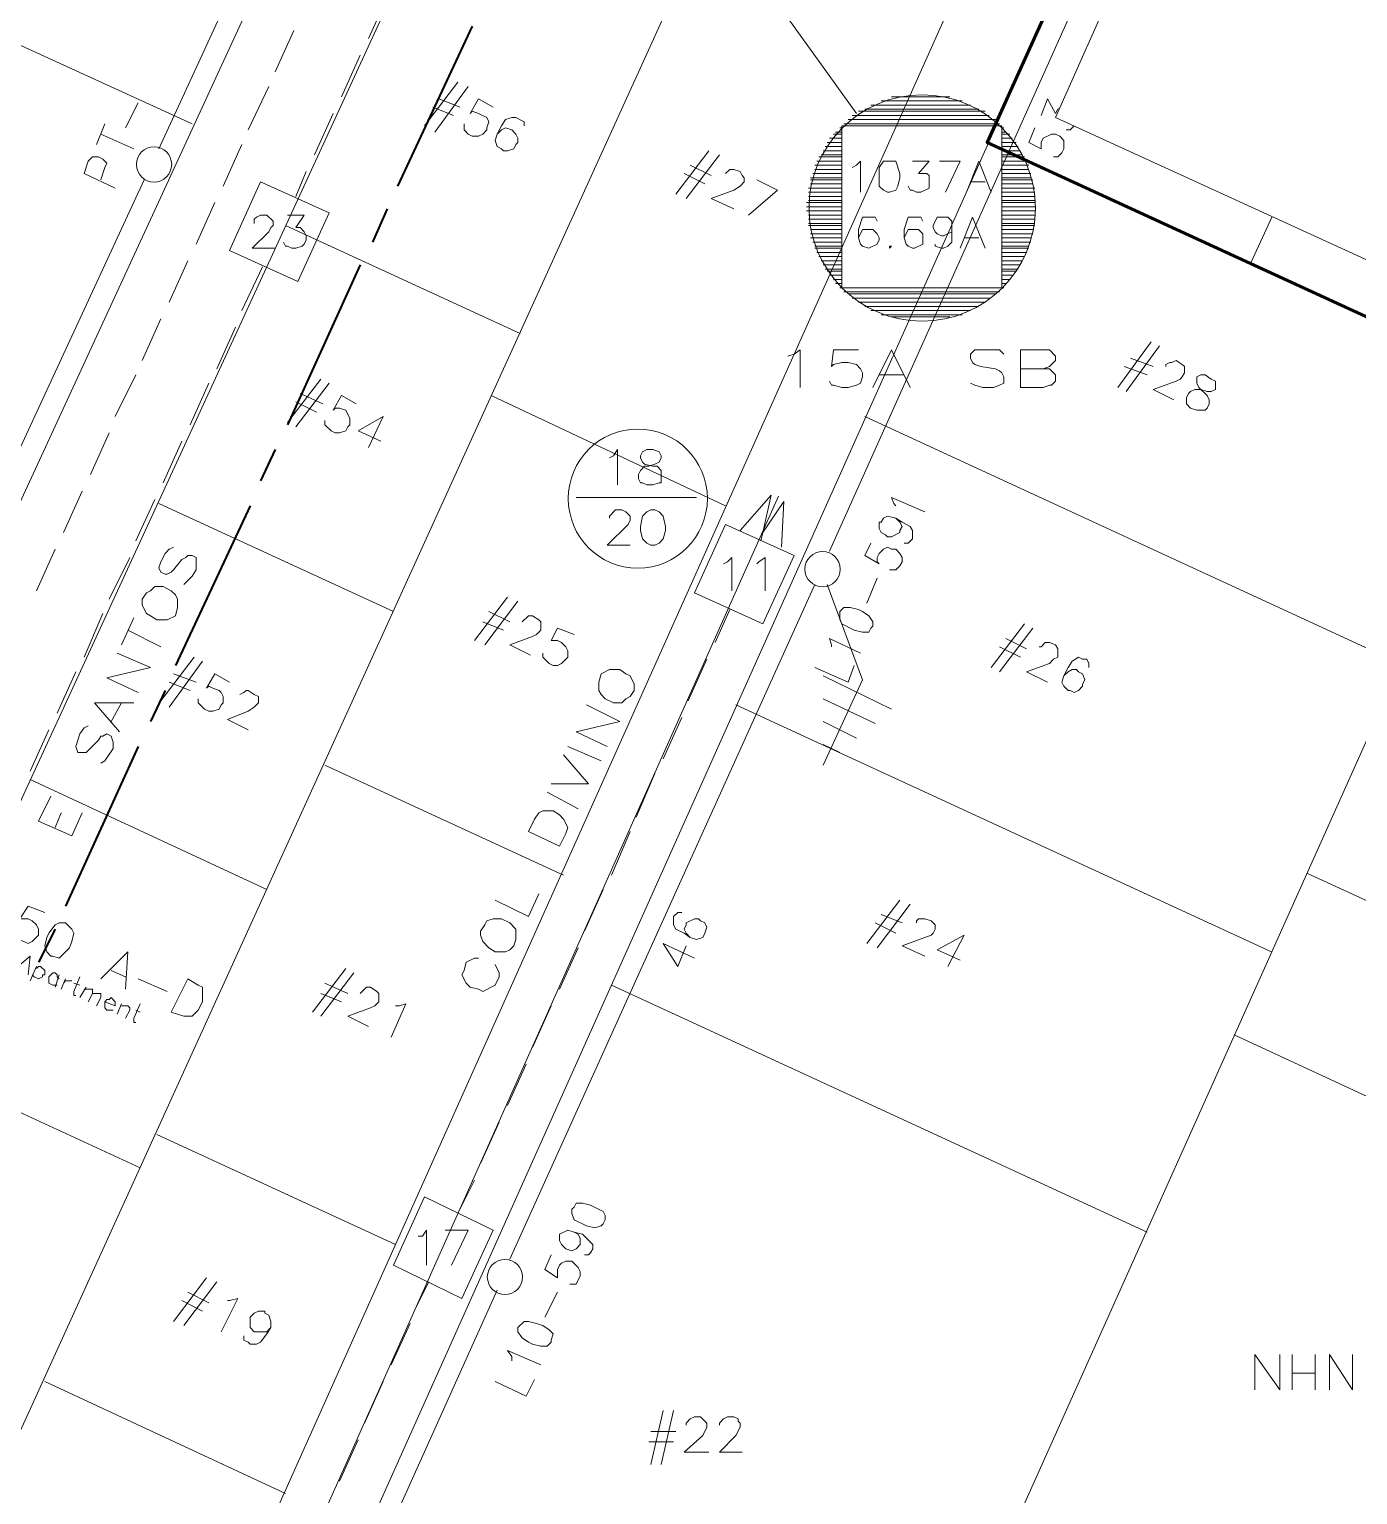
# Model space of a CAD drawing. Header units: millimetres. Extents: x 3.6 to 37.8, y 0.6 to 28.7.
# Drawn here: x 22.539 to 25.207, y 15.45 to 18.394 of the extents above; entities that cross this region are included whole.
import ezdxf

# ---------------------------------------------------------------- set-up
doc = ezdxf.new("R2010")
doc.units = ezdxf.units.MM
for name, color, linetype in [('PDF_0', 7, 'Continuous'), ('PDF_S45$Actives-PowerSupply', 1, 'Continuous'), ('PDF_S45$BOUNDARY-NODE', 3, 'Continuous'), ('PDF_S45$NAME-ROAD', 7, 'Continuous'), ('PDF_S45$Passives-TapOffs', 7, 'Continuous'), ('PDF_S45$pole', 7, 'Continuous'), ('PDF_S45$strand', 7, 'Continuous'), ('PDF_S45$Symbols-EndOfLine', 7, 'Continuous'), ('PDF_S45$Symbols-Terminator', 7, 'Continuous')]:
    doc.layers.add(name, color=color, linetype=linetype)
for name, color, linetype, true_color in [('PDF_S45$Cable-565', 23, 'Continuous', 0xdd8a6e), ('PDF_S45$Cable-840', 151, 'Continuous', 0x7fbfff), ('PDF_S45$LOTS', 254, 'Continuous', 0xdcdcdc), ('PDF_S45$Reverse$not$active', 61, 'Continuous', 0xdfff7f), ('PDF_S45$ROAD', 8, 'Continuous', 0x808080), ('PDF_S45$SDU', 157, 'Continuous', 0x396472), ('PDF_S45$Symbols-Ground', 12, 'Continuous', 0xb80000)]:
    doc.layers.add(name, color=color, linetype=linetype, true_color=true_color)

msp = doc.modelspace()

# ---------------------------------------------------------------- linework, layer by layer
at = {"layer": 'PDF_0', "lineweight": 9}
msp.add_lwpolyline([(24.8509, 18.7793), (24.6007, 18.2164), (26.623, 17.2907), (26.8649, 17.3866), (27.5946, 17.0613), (27.3194, 16.4359), (29.8755, 15.2558), (28.6788, 12.4495), (28.8622, 12.3619), (26.7064, 7.6042), (26.9024, 7.5124), (26.4646, 6.5575), (26.0059, 6.7702), (23.7125, 1.8123), (22.6951, 2.2751), (22.5241, 2.3377), (17.0491, 4.8479), (16.728, 4.7562), (15.4145, 5.3691)], dxfattribs=at)
at = {"layer": 'PDF_S45$Actives-PowerSupply', "lineweight": 9}
for points in [[(24.2004, 18.2247), (23.6791, 18.9503)], [(24.192, 18.1163), (24.2004, 18.1205), (24.2087, 18.1288), (24.2087, 18.0663)], [(24.313, 18.1288), (24.3463, 18.1288), (24.3255, 18.1038), (24.3422, 18.1038), (24.3463, 18.0996), (24.3463, 18.0746), (24.3296, 18.0663), (24.3213, 18.0663), (24.313, 18.0704), (24.3088, 18.0704), (24.3046, 18.0788)], [(24.3672, 18.1288), (24.4089, 18.1288), (24.3797, 18.0663)], [(24.4214, 18.0663), (24.4464, 18.1288), (24.4714, 18.0663)], [(24.4589, 18.0871), (24.4297, 18.0871)], [(24.2045, 17.9745), (24.2129, 17.9912), (24.2337, 17.9912), (24.2421, 17.9829), (24.2462, 17.9745), (24.2462, 17.9704), (24.2421, 17.962), (24.2254, 17.9537), (24.2129, 17.9578), (24.2087, 17.962), (24.2045, 17.9745), (24.2045, 17.9912), (24.2129, 18.0162), (24.2379, 18.0162), (24.2421, 18.0079)], [(24.2963, 17.9745), (24.3046, 17.9912), (24.3255, 17.9912), (24.3338, 17.9829), (24.3338, 17.962), (24.3171, 17.9537), (24.313, 17.9537), (24.3046, 17.9578), (24.3005, 17.962), (24.2963, 17.9745), (24.2963, 17.9912), (24.3046, 18.0162), (24.3296, 18.0162), (24.3338, 18.0079)], [(24.3922, 17.987), (24.3922, 18.0079), (24.3838, 18.0162), (24.363, 18.0162), (24.3547, 17.9995), (24.3547, 17.9954), (24.3588, 17.987), (24.363, 17.9829), (24.3713, 17.9787), (24.3755, 17.9787), (24.3922, 17.987), (24.3922, 17.9662), (24.3838, 17.9578), (24.3755, 17.9537), (24.3713, 17.9537), (24.3588, 17.9578), (24.3588, 17.962)], [(24.4089, 17.9537), (24.4339, 18.0162), (24.4589, 17.9537)], [(24.4464, 17.9745), (24.4172, 17.9745)], [(24.0628, 17.7368), (24.0753, 17.741), (24.0878, 17.7494), (24.0878, 17.6743)], [(24.1462, 17.6868), (24.1503, 17.6785), (24.1545, 17.6785), (24.1712, 17.6743), (24.1837, 17.6743), (24.2004, 17.6785), (24.2087, 17.6826), (24.2129, 17.6951), (24.2129, 17.7035), (24.2087, 17.7118), (24.2004, 17.7202), (24.1837, 17.7243), (24.1712, 17.7243), (24.1545, 17.7202), (24.1503, 17.716), (24.1545, 17.7494), (24.2045, 17.7494)], [(24.2337, 17.6743), (24.2713, 17.7494), (24.3088, 17.6743)], [(24.4297, 17.6826), (24.4381, 17.6785), (24.4547, 17.6743), (24.4756, 17.6743), (24.4881, 17.6785), (24.4964, 17.6826), (24.4964, 17.6951), (24.4923, 17.7035), (24.4881, 17.7077), (24.4798, 17.7118), (24.4506, 17.716), (24.4381, 17.7202), (24.4339, 17.7243), (24.4297, 17.7327), (24.4297, 17.741), (24.4381, 17.7494), (24.4881, 17.7494), (24.4964, 17.741)], [(24.5757, 17.7118), (24.5882, 17.7118), (24.6007, 17.6993), (24.6007, 17.6868), (24.5923, 17.6785), (24.5882, 17.6785), (24.5757, 17.6743), (24.5298, 17.6743), (24.5298, 17.7118), (24.5757, 17.7118), (24.5882, 17.716), (24.6007, 17.7285), (24.6007, 17.7368), (24.5882, 17.7494), (24.5298, 17.7494), (24.5298, 17.7118)], [(24.2963, 17.6993), (24.2462, 17.6993)]]:
    msp.add_lwpolyline(points, dxfattribs=at)
for points in [[(24.2713, 18.2581), (24.388, 18.2581)], [(24.4589, 18.2289), (24.2045, 18.2289)], [(24.4464, 18.2331), (24.2171, 18.2331)], [(24.4297, 18.2414), (24.2296, 18.2414)], [(24.2504, 18.2497), (24.413, 18.2497)], [(24.167, 18.1955), (24.1712, 18.1955)], [(24.4923, 17.8745), (24.4923, 18.1997), (24.1712, 18.1997), (24.1712, 17.8745), (24.1712, 18.1997), (24.4923, 18.1997)], [(24.4881, 18.2039), (24.1754, 18.2039)], [(24.4798, 18.2122), (24.1837, 18.2122)], [(24.4672, 18.2205), (24.192, 18.2205)], [(24.4964, 18.1955), (24.4923, 18.1955)], [(24.142, 18.1663), (24.1712, 18.1663)], [(24.1462, 18.1747), (24.1712, 18.1747)], [(24.1545, 18.183), (24.1712, 18.183)], [(24.1587, 18.1872), (24.1712, 18.1872)], [(24.5006, 18.1872), (24.4923, 18.1872)], [(24.4923, 18.183), (24.5089, 18.183)], [(24.4923, 18.1747), (24.5131, 18.1747)], [(24.4923, 18.1663), (24.5215, 18.1663)], [(24.1712, 18.1371), (24.1253, 18.1371)], [(24.1295, 18.1413), (24.1712, 18.1413)], [(24.1337, 18.1497), (24.1712, 18.1497)], [(24.1378, 18.158), (24.1712, 18.158)], [(24.4923, 18.158), (24.5256, 18.158)], [(24.4923, 18.1497), (24.5298, 18.1497)], [(24.4923, 18.1413), (24.534, 18.1413)], [(24.5381, 18.1371), (24.4923, 18.1371)], [(24.1712, 18.1205), (24.117, 18.1205)], [(24.117, 18.1121), (24.1712, 18.1121)], [(24.1211, 18.1288), (24.1712, 18.1288)], [(24.2546, 18.1288), (24.2796, 18.1288), (24.2879, 18.1038), (24.2879, 18.0955), (24.2838, 18.0788), (24.2796, 18.0704), (24.2671, 18.0663), (24.2629, 18.0663), (24.2546, 18.0704), (24.2462, 18.0788), (24.2462, 18.1163)], [(24.4923, 18.1288), (24.5423, 18.1288)], [(24.4923, 18.1205), (24.5465, 18.1205)], [(24.4923, 18.1121), (24.5465, 18.1121)], [(24.1712, 18.0955), (24.1086, 18.0955)], [(24.1712, 18.0913), (24.1086, 18.0913)], [(24.1086, 18.0829), (24.1712, 18.0829)], [(24.1712, 18.1038), (24.1128, 18.1038)], [(24.5506, 18.1038), (24.4923, 18.1038)], [(24.5506, 18.0955), (24.4923, 18.0955)], [(24.4923, 18.0913), (24.5548, 18.0913)], [(24.5548, 18.0829), (24.4923, 18.0829)], [(24.1712, 18.0746), (24.1045, 18.0746)], [(24.1712, 18.0663), (24.1045, 18.0663)], [(24.1045, 18.0579), (24.1712, 18.0579)], [(24.1045, 18.0496), (24.1712, 18.0496)], [(24.4923, 18.0746), (24.559, 18.0746)], [(24.559, 18.0663), (24.4923, 18.0663)], [(24.4923, 18.0579), (24.559, 18.0579)], [(24.4923, 18.0496), (24.559, 18.0496)], [(24.1003, 18.0454), (24.1712, 18.0454)], [(24.1712, 18.0371), (24.1003, 18.0371)], [(24.1712, 18.0287), (24.1003, 18.0287)], [(24.1045, 18.0204), (24.1712, 18.0204)], [(24.4923, 18.0454), (24.559, 18.0454)], [(24.559, 18.0371), (24.4923, 18.0371)], [(24.559, 18.0287), (24.4923, 18.0287)], [(24.4923, 18.0204), (24.559, 18.0204)], [(24.1045, 18.0121), (24.1712, 18.0121)], [(24.1045, 18.0037), (24.1712, 18.0037)], [(24.1712, 17.9995), (24.1045, 17.9995)], [(24.1086, 17.9912), (24.1712, 17.9912)], [(24.4923, 18.0121), (24.559, 18.0121)], [(24.4923, 18.0037), (24.559, 18.0037)], [(24.559, 17.9995), (24.4923, 17.9995)], [(24.4923, 17.9912), (24.5548, 17.9912)], [(24.1712, 17.9829), (24.1086, 17.9829)], [(24.1086, 17.9745), (24.1712, 17.9745)], [(24.1128, 17.9662), (24.1712, 17.9662)], [(24.117, 17.9578), (24.1712, 17.9578)], [(24.2671, 17.9578), (24.2713, 17.9578), (24.2671, 17.9537)], [(24.4923, 17.9829), (24.5548, 17.9829)], [(24.4923, 17.9745), (24.5506, 17.9745)], [(24.4923, 17.9662), (24.5506, 17.9662)], [(24.4923, 17.9578), (24.5465, 17.9578)], [(24.1712, 17.9537), (24.117, 17.9537)], [(24.1211, 17.9453), (24.1712, 17.9453)], [(24.1712, 17.937), (24.1253, 17.937)], [(24.1295, 17.9287), (24.1712, 17.9287)], [(24.4923, 17.9537), (24.5465, 17.9537)], [(24.4923, 17.9453), (24.5423, 17.9453)], [(24.5381, 17.937), (24.4923, 17.937)], [(24.4923, 17.9287), (24.534, 17.9287)], [(24.1337, 17.9203), (24.1712, 17.9203)], [(24.1378, 17.912), (24.1712, 17.912)], [(24.142, 17.9078), (24.1712, 17.9078)], [(24.1462, 17.8995), (24.1712, 17.8995)], [(24.4923, 17.9203), (24.5298, 17.9203)], [(24.4923, 17.912), (24.5256, 17.912)], [(24.4923, 17.9078), (24.5215, 17.9078)], [(24.4923, 17.8995), (24.5131, 17.8995)], [(24.1545, 17.8911), (24.1712, 17.8911)], [(24.1587, 17.8828), (24.1712, 17.8828)], [(24.167, 17.8745), (24.1712, 17.8745)], [(24.4923, 17.8745), (24.1712, 17.8745)], [(24.4923, 17.8911), (24.5089, 17.8911)], [(24.5006, 17.8828), (24.4923, 17.8828)], [(24.4964, 17.8745), (24.4923, 17.8745)], [(24.4881, 17.8661), (24.1754, 17.8661)], [(24.4798, 17.8619), (24.1837, 17.8619)], [(24.192, 17.8536), (24.4672, 17.8536)], [(24.2045, 17.8453), (24.4589, 17.8453)], [(24.4464, 17.8369), (24.2171, 17.8369)], [(24.4297, 17.8286), (24.2296, 17.8286)], [(24.413, 17.8202), (24.2504, 17.8202)], [(24.388, 17.8161), (24.2713, 17.8161)]]:
    msp.add_lwpolyline(points, close=True, dxfattribs=at)
msp.add_circle((24.3326, 18.0346), 0.2273, dxfattribs=at)
msp.add_circle((24.3326, 18.0346), 0.2273, dxfattribs=at)
at = {"layer": 'PDF_S45$BOUNDARY-NODE', "lineweight": 60}
msp.add_lwpolyline([(25.3971, 17.7368), (24.4631, 18.1663), (24.7174, 18.7293), (24.3964, 18.8752), (24.4172, 18.9127), (24.7341, 19.6216), (24.4255, 19.7634), (23.9585, 19.9802), (23.8751, 20.4097), (22.6826, 20.956), (23.0537, 21.7649)], dxfattribs=at)
at = {"layer": 'PDF_S45$Cable-565', "lineweight": 13}
for points in [[(23.2205, 18.3748), (23.258, 18.4582)], [(23.0328, 18.3081), (23.0704, 18.3915)], [(23.1663, 18.2581), (23.2038, 18.3415)], [(22.9786, 18.1914), (23.0203, 18.2789)], [(23.1121, 18.1413), (23.1496, 18.2247)], [(22.9286, 18.0788), (22.9661, 18.1622)], [(23.0745, 18.0579), (23.0954, 18.108)], [(22.8744, 17.962), (22.9119, 18.0454)], [(22.8202, 17.8453), (22.8577, 17.9287)], [(22.9661, 17.8286), (23.0078, 17.9161)], [(22.766, 17.7285), (22.8035, 17.8119)], [(22.9161, 17.7118), (22.9536, 17.7952)], [(22.7117, 17.6159), (22.7534, 17.6993)], [(22.8619, 17.5992), (22.8994, 17.6826)], [(22.6617, 17.4992), (22.6992, 17.5826)], [(22.8077, 17.4825), (22.8452, 17.5659)], [(22.6075, 17.3824), (22.645, 17.4658)], [(22.7534, 17.3657), (22.791, 17.4491)], [(22.5533, 17.2657), (22.5908, 17.3491)], [(22.6992, 17.249), (22.7409, 17.3324)], [(23.9168, 17.1614), (23.946, 17.2281)], [(22.6492, 17.1322), (22.6867, 17.2198)], [(23.8626, 17.0447), (23.9001, 17.1281)], [(22.595, 17.0196), (22.6325, 17.103)], [(23.8126, 16.9279), (23.8501, 17.0113)], [(22.5408, 16.9029), (22.5783, 16.9863)], [(23.7584, 16.8111), (23.7959, 16.8987)], [(23.7083, 16.6944), (23.7459, 16.782)], [(23.6541, 16.5818), (23.6917, 16.6652)], [(23.6041, 16.465), (23.6416, 16.5484)], [(23.5499, 16.3483), (23.5874, 16.4317)], [(23.4998, 16.2315), (23.5374, 16.3149)], [(23.4456, 16.1148), (23.4832, 16.1982)], [(23.3998, 16.0147), (23.4331, 16.0814)], [(23.3164, 15.8271), (23.3414, 15.8771)], [(23.2663, 15.7103), (23.3039, 15.7937)], [(23.2121, 15.5936), (23.2497, 15.677)], [(23.1621, 15.4768), (23.1996, 15.5602)]]:
    msp.add_lwpolyline(points, dxfattribs=at)
at = {"layer": 'PDF_S45$Cable-840', "lineweight": 40}
for points in [[(23.429, 18.3998), (23.2788, 18.0788)], [(23.258, 18.0329), (23.2288, 17.9662)], [(23.2038, 17.9203), (23.0578, 17.5992)], [(23.0328, 17.5492), (23.0036, 17.4867)], [(22.9828, 17.4366), (22.8327, 17.1155)], [(22.8118, 17.0655), (22.7826, 17.003)], [(22.7576, 16.9529), (22.6117, 16.6318)], [(22.5908, 16.586), (22.5575, 16.5193)]]:
    msp.add_lwpolyline(points, dxfattribs=at)
at = {"layer": 'PDF_S45$LOTS', "lineweight": 0}
for points in [[(22.866, 18.2039), (20.4767, 19.2964)], [(20.2098, 10.4813), (22.5074, 15.5477), (24.1045, 19.0587)], [(26.623, 17.1781), (24.4631, 18.1663)], [(25.0353, 18.0175), (24.9926, 17.9245)], [(23.5249, 17.7827), (23.0537, 17.9995)], [(25.5431, 17.6743), (24.1378, 14.5386)], [(23.9377, 17.4366), (23.4665, 17.6576)], [(25.2929, 17.1197), (24.2171, 17.6159)], [(23.2705, 17.224), (22.7993, 17.4408)], [(25.0343, 16.5401), (23.9585, 17.0363)], [(23.6124, 16.6944), (23.1329, 16.9154)], [(23.0161, 16.6652), (22.5408, 16.8862)], [(26.1852, 16.2023), (25.1052, 16.6986)], [(24.7842, 15.9772), (23.7083, 16.4734)], [(26.0393, 15.8729), (24.9593, 16.3733)], [(22.7618, 16.1064), (22.2823, 16.3274)], [(23.2747, 15.9522), (22.7951, 16.1732)], [(23.0537, 15.4518), (22.57, 15.677)]]:
    msp.add_lwpolyline(points, dxfattribs=at)
at = {"layer": 'PDF_S45$NAME-ROAD', "lineweight": 9}
for points in [[(22.8494, 17.2782), (22.866, 17.2948), (22.8744, 17.3074), (22.8744, 17.3324), (22.866, 17.3365), (22.8577, 17.3365), (22.8535, 17.3324), (22.8452, 17.3282), (22.8285, 17.3074), (22.8243, 17.3032), (22.816, 17.299), (22.8118, 17.299), (22.8035, 17.3032), (22.7993, 17.3115), (22.8035, 17.324), (22.8118, 17.3407), (22.8202, 17.3491), (22.8285, 17.3532)], [(22.7493, 17.2114), (22.7243, 17.1572)], [(22.8035, 17.1531), (22.7368, 17.1864)], [(22.7576, 17.0613), (22.6951, 17.0905), (22.7826, 17.1114), (22.7159, 17.1406)], [(22.7201, 16.9821), (22.67, 17.0405), (22.7493, 17.0405)], [(22.7243, 17.0405), (22.7034, 17.003)], [(23.7, 16.9529), (23.6374, 16.9821), (23.725, 17.003), (23.6583, 17.0363)], [(22.6826, 16.9196), (22.6909, 16.9237), (22.7076, 16.9487), (22.7076, 16.9613), (22.7034, 16.9738), (22.6951, 16.9779), (22.6867, 16.9738), (22.6826, 16.9738), (22.6784, 16.9654), (22.6534, 16.9404), (22.6367, 16.9404), (22.6325, 16.9529), (22.6409, 16.9779), (22.6492, 16.9904), (22.6575, 16.9946)], [(23.6124, 16.9362), (23.6625, 16.8779), (23.5874, 16.8779)], [(23.6875, 16.9237), (23.6208, 16.9529)], [(22.645, 16.8195), (22.6242, 16.7736), (22.5575, 16.8028), (22.5825, 16.8528)], [(23.6416, 16.8278), (23.5791, 16.8612)], [(22.6033, 16.8195), (22.5908, 16.7903)], [(23.5624, 16.6569), (23.5415, 16.611), (23.4748, 16.6444)], [(23.4748, 16.5151), (23.4832, 16.4984), (23.4832, 16.4901), (23.4748, 16.4734), (23.4498, 16.4609), (23.4415, 16.465), (23.4248, 16.4692), (23.4164, 16.4776), (23.4081, 16.4942), (23.4123, 16.5026), (23.4164, 16.5193), (23.4331, 16.5276), (23.4415, 16.5276)]]:
    msp.add_lwpolyline(points, dxfattribs=at)
for points in [[(22.766, 17.249), (22.7743, 17.2615), (22.7826, 17.2657), (22.791, 17.274), (22.8077, 17.274), (22.8243, 17.2657), (22.8327, 17.2573), (22.8368, 17.249), (22.8368, 17.2323), (22.8327, 17.2156), (22.816, 17.2073), (22.7951, 17.2073), (22.7826, 17.2156), (22.7743, 17.2198), (22.766, 17.2365)], [(23.6833, 17.0822), (23.6875, 17.0989), (23.7042, 17.1072), (23.725, 17.1072), (23.7375, 17.0989), (23.7459, 17.0947), (23.7542, 17.078), (23.7542, 17.0655), (23.7459, 17.053), (23.7375, 17.0488), (23.7292, 17.0405), (23.7125, 17.0405), (23.6958, 17.0488), (23.6875, 17.0572), (23.6833, 17.0655)], [(23.5415, 16.782), (23.5541, 16.807), (23.5624, 16.8195), (23.5707, 16.8237), (23.5916, 16.8237), (23.6041, 16.8153), (23.6124, 16.807), (23.6208, 16.7903), (23.6166, 16.7778), (23.6041, 16.7528)], [(23.4456, 16.5818), (23.454, 16.5943), (23.4581, 16.6027), (23.4707, 16.6068), (23.4873, 16.6068), (23.504, 16.5985), (23.5165, 16.586), (23.5165, 16.5651), (23.5124, 16.5526), (23.504, 16.5443), (23.4957, 16.5401), (23.4748, 16.5401), (23.4623, 16.5484), (23.4498, 16.561), (23.4456, 16.5735)]]:
    msp.add_lwpolyline(points, close=True, dxfattribs=at)
at = {"layer": 'PDF_S45$Passives-TapOffs', "lineweight": 9}
for points in [[(23.0787, 17.887), (22.9411, 17.9495), (23.0036, 18.0871), (23.1412, 18.0246)], [(24.0127, 17.1989), (23.8751, 17.2615), (23.9377, 17.3991), (24.0753, 17.3365)], [(23.4081, 15.8437), (23.2705, 15.9105), (23.3331, 16.0481), (23.4707, 15.9813)]]:
    msp.add_lwpolyline(points, close=True, dxfattribs=at)
for points in [[(22.9911, 18.0037), (22.9911, 18.0121), (22.9953, 18.0162), (23.0036, 18.0204), (23.0161, 18.0204), (23.0287, 18.0079), (23.0287, 17.9995), (23.0245, 17.9954), (23.0203, 17.987), (22.987, 17.9537), (23.0328, 17.9537)], [(23.0578, 18.0204), (23.0912, 18.0204), (23.0745, 17.9954), (23.0829, 17.9954), (23.0912, 17.987), (23.0954, 17.9787), (23.0954, 17.9704), (23.0912, 17.962), (23.087, 17.9578), (23.0745, 17.9537), (23.0662, 17.9537), (23.0578, 17.9578), (23.0537, 17.9578), (23.0495, 17.9662)], [(23.9335, 17.3199), (23.9418, 17.324), (23.9502, 17.3324), (23.9502, 17.2657)], [(24.0002, 17.3199), (24.0044, 17.324), (24.0169, 17.3324), (24.0169, 17.2657)], [(23.3205, 15.9688), (23.3289, 15.9688), (23.3372, 15.9813), (23.3372, 15.9105)], [(23.3747, 15.9813), (23.4206, 15.9813), (23.3873, 15.9105)]]:
    msp.add_lwpolyline(points, dxfattribs=at)
at = {"layer": 'PDF_S45$pole', "lineweight": 0}
for points in [[(22.7576, 18.2456), (22.7326, 18.1955)], [(22.6909, 18.2039), (22.6742, 18.1622)], [(22.7493, 18.1538), (22.6826, 18.183)], [(22.7117, 18.0746), (22.6492, 18.1038), (22.6575, 18.1288), (22.6659, 18.1371), (22.6784, 18.1371), (22.6867, 18.133), (22.6951, 18.1246), (22.6909, 18.1163), (22.6826, 18.0913)], [(24.2796, 17.4366), (24.2754, 17.4408), (24.2713, 17.4533), (24.338, 17.4241)], [(24.2796, 17.4116), (24.2921, 17.4033), (24.3088, 17.3949), (24.313, 17.3866), (24.313, 17.3699), (24.3046, 17.3616), (24.2963, 17.3616)], [(24.2671, 17.3074), (24.2796, 17.3074), (24.2879, 17.3157), (24.2921, 17.324), (24.2921, 17.3324), (24.2879, 17.3407), (24.2796, 17.3491), (24.2713, 17.3491), (24.2629, 17.3532), (24.2546, 17.3491), (24.2462, 17.3407), (24.2421, 17.3324), (24.2421, 17.324), (24.2462, 17.3199), (24.2171, 17.3365), (24.2296, 17.3616)], [(24.2421, 17.2907), (24.2212, 17.2406)], [(24.1503, 17.1531), (24.1503, 17.1572), (24.1462, 17.1697), (24.2087, 17.1406)], [(24.1962, 17.1155), (24.1837, 17.0822), (24.117, 17.1114)], [(23.6333, 15.9772), (23.65, 15.973), (23.6708, 15.9522), (23.6708, 15.9438), (23.6666, 15.9355), (23.6625, 15.9313), (23.6541, 15.9313)], [(23.6249, 15.8729), (23.6374, 15.8729), (23.6458, 15.8896), (23.6458, 15.898), (23.6416, 15.9063), (23.6291, 15.9188), (23.6166, 15.9188), (23.6083, 15.9146), (23.6041, 15.9105), (23.5999, 15.9021), (23.5999, 15.8854), (23.5749, 15.9021), (23.5874, 15.9313)], [(23.5999, 15.8563), (23.5749, 15.8062)], [(23.5082, 15.7186), (23.5082, 15.727), (23.4998, 15.7395), (23.5666, 15.7103)], [(23.5541, 15.6811), (23.5374, 15.6478), (23.4748, 15.677)]]:
    msp.add_lwpolyline(points, dxfattribs=at)
for points in [[(24.2879, 17.4033), (24.2921, 17.3949), (24.2879, 17.3866), (24.2879, 17.3824), (24.2713, 17.3741), (24.2629, 17.3741), (24.2588, 17.3782), (24.2504, 17.3824), (24.2462, 17.3908), (24.2462, 17.4033), (24.2504, 17.4033), (24.2546, 17.4116), (24.2629, 17.4158), (24.2796, 17.4116)], [(24.167, 17.2073), (24.167, 17.224), (24.1754, 17.2323), (24.1879, 17.2323), (24.2045, 17.2281), (24.2129, 17.224), (24.2254, 17.2156), (24.2337, 17.2031), (24.2337, 17.1948), (24.2296, 17.1906), (24.2254, 17.1823), (24.2129, 17.1823), (24.1962, 17.1864), (24.1712, 17.1989)], [(23.6291, 16.023), (23.6333, 16.0272), (23.6374, 16.0356), (23.65, 16.0356), (23.6666, 16.0314), (23.6917, 16.0189), (23.6958, 16.0105), (23.6958, 16.0022), (23.6917, 15.9939), (23.6875, 15.9897), (23.675, 15.9855), (23.6583, 15.9897), (23.6333, 16.0022), (23.6291, 16.0147)], [(23.6416, 15.973), (23.6458, 15.9647), (23.6458, 15.9522), (23.6374, 15.9438), (23.6291, 15.9396), (23.6166, 15.9438), (23.6083, 15.9522), (23.6041, 15.9605), (23.6041, 15.973), (23.6208, 15.9813), (23.6333, 15.9772)], [(23.5207, 15.7854), (23.5332, 15.7979), (23.5415, 15.7979), (23.5582, 15.7937), (23.5707, 15.7895), (23.5832, 15.7812), (23.5916, 15.7729), (23.5874, 15.7603), (23.5874, 15.7562), (23.5791, 15.7478), (23.5666, 15.7478), (23.5499, 15.752), (23.5415, 15.7562), (23.529, 15.7645), (23.5207, 15.777)]]:
    msp.add_lwpolyline(points, close=True, dxfattribs=at)
for centre in [(22.7897, 18.1221), (24.1325, 17.309), (23.4945, 15.887)]:
    msp.add_circle(centre, 0.0354, dxfattribs=at)
at = {"layer": 'PDF_S45$Reverse$not$active', "lineweight": 0}
msp.add_lwpolyline([(26.1998, 13.6525), (25.4305, 14.009), (25.2032, 13.934), (22.9473, 15.0014), (24.044, 17.4554)], dxfattribs=at)
at = {"layer": 'PDF_S45$ROAD', "lineweight": 0}
for points in [[(19.4801, 10.8525), (23.3956, 19.3422)], [(20.7352, 10.2812), (24.5548, 18.8127)], [(24.7216, 18.7376), (23.0829, 15.0765)]]:
    msp.add_lwpolyline(points, dxfattribs=at)
msp.add_lwpolyline([(23.6249, 19.238), (19.7136, 10.7482, 0.414972), (19.7309, 10.7007)], format="xyb", dxfattribs=at)
at = {"layer": 'PDF_S45$SDU', "lineweight": 0}
for points in [[(23.3331, 18.1997), (23.3998, 18.2873)], [(23.3539, 18.1872), (23.4206, 18.2789)], [(23.4039, 18.2372), (23.3622, 18.2539)], [(23.4123, 18.2039), (23.4123, 18.1914), (23.4206, 18.183), (23.429, 18.1788), (23.4415, 18.1788), (23.4498, 18.183), (23.4581, 18.1914), (23.4581, 18.1955), (23.4623, 18.208), (23.4581, 18.2164), (23.4415, 18.2247), (23.429, 18.2289), (23.4248, 18.2247), (23.4415, 18.2539), (23.4707, 18.2372)], [(23.3914, 18.2205), (23.3497, 18.2372)], [(23.479, 18.183), (23.4873, 18.1997), (23.4957, 18.2122), (23.5082, 18.2164), (23.5165, 18.2164), (23.5332, 18.208), (23.5332, 18.1997)], [(23.8376, 18.0621), (23.9043, 18.1497)], [(23.8584, 18.0538), (23.9252, 18.1413)], [(23.9085, 18.0996), (23.8668, 18.1205)], [(23.9377, 18.1038), (23.946, 18.1121), (23.9544, 18.1121), (23.9669, 18.108), (23.971, 18.0996), (23.9752, 18.0955), (23.9752, 18.0871), (23.9669, 18.0788), (23.9544, 18.0704), (23.9085, 18.0538), (23.9544, 18.0329)], [(23.896, 18.0829), (23.8543, 18.1038)], [(24.0002, 18.0913), (24.0419, 18.0704), (23.9835, 18.0204)], [(24.7258, 17.6743), (24.7925, 17.766)], [(24.7425, 17.666), (24.8092, 17.7577)], [(24.7967, 17.716), (24.7508, 17.7327)], [(24.8217, 17.716), (24.8217, 17.7202), (24.83, 17.7243), (24.8342, 17.7243), (24.8425, 17.7285), (24.855, 17.7202), (24.8592, 17.716), (24.8592, 17.7035), (24.855, 17.6951), (24.8509, 17.691), (24.8425, 17.6868), (24.7967, 17.6701), (24.8384, 17.6493)], [(24.7842, 17.6993), (24.7383, 17.716)], [(23.0578, 17.6034), (23.1246, 17.691)], [(23.0745, 17.5951), (23.1412, 17.6826)], [(23.1162, 17.6243), (23.0745, 17.6451)], [(23.1287, 17.6409), (23.0829, 17.6618)], [(23.1329, 17.6076), (23.1329, 17.5992), (23.1454, 17.5867), (23.1537, 17.5826), (23.1621, 17.5826), (23.1746, 17.5867), (23.1788, 17.5951), (23.1829, 17.5992), (23.1829, 17.6118), (23.1746, 17.6284), (23.1621, 17.6326), (23.1537, 17.6326), (23.1496, 17.6284), (23.1663, 17.6576), (23.1954, 17.6409)], [(23.2455, 17.5659), (23.1996, 17.5867), (23.2497, 17.6159), (23.2205, 17.5534)], [(23.4331, 17.1656), (23.4998, 17.2531)], [(23.454, 17.1572), (23.5207, 17.2448)], [(23.504, 17.2031), (23.4623, 17.224)], [(23.4915, 17.1864), (23.4498, 17.2031)], [(23.529, 17.2031), (23.5415, 17.2156), (23.5499, 17.2156), (23.5624, 17.2073), (23.5666, 17.2031), (23.5666, 17.1864), (23.5582, 17.1781), (23.5499, 17.1739), (23.504, 17.1572), (23.5457, 17.1364)], [(24.4714, 17.1114), (24.5381, 17.1989)], [(23.5707, 17.1406), (23.5707, 17.1322), (23.5832, 17.1197), (23.5916, 17.1155), (23.5999, 17.1155), (23.6083, 17.1197), (23.6208, 17.1322), (23.6208, 17.1447), (23.6166, 17.1531), (23.6083, 17.1614), (23.5999, 17.1656), (23.5874, 17.1656), (23.5999, 17.1906), (23.6333, 17.1781)], [(24.4881, 17.103), (24.5548, 17.1906)], [(24.5423, 17.1489), (24.5006, 17.1697)], [(24.5298, 17.1322), (24.4881, 17.1531)], [(24.584, 17.0822), (24.5423, 17.103), (24.5882, 17.1197), (24.5965, 17.1281), (24.6048, 17.1322), (24.6048, 17.1489), (24.6007, 17.1572), (24.5882, 17.1614), (24.5798, 17.1614), (24.5715, 17.1531), (24.5673, 17.1531)], [(22.8035, 17.0447), (22.8702, 17.1322)], [(22.8202, 17.0321), (22.8869, 17.1239)], [(24.6174, 17.0947), (24.6257, 17.1114), (24.634, 17.1239), (24.6465, 17.1322), (24.6549, 17.1281), (24.6632, 17.1281), (24.6674, 17.1197), (24.6674, 17.1114)], [(22.8619, 17.0655), (22.8202, 17.0822)], [(22.8744, 17.0822), (22.8285, 17.0989)], [(22.8785, 17.0488), (22.8785, 17.0405), (22.891, 17.028), (22.8994, 17.0238), (22.9077, 17.0238), (22.9202, 17.028), (22.9244, 17.0363), (22.9286, 17.0405), (22.9286, 17.053), (22.9244, 17.0613), (22.9202, 17.0655), (22.9077, 17.0697), (22.8994, 17.0738), (22.8952, 17.0697), (22.9119, 17.0989), (22.9411, 17.0822)], [(22.9786, 16.9863), (22.9369, 17.0071), (22.9786, 17.0238), (22.9911, 17.0321), (22.9995, 17.0405), (22.9995, 17.053), (22.9911, 17.0572), (22.9786, 17.0655), (22.9744, 17.0655), (22.9703, 17.0613), (22.9619, 17.0572)], [(24.2212, 16.5568), (24.2879, 16.6444)], [(24.2421, 16.5484), (24.3088, 16.636)], [(22.5074, 16.5818), (22.5074, 16.5693), (22.5158, 16.5651), (22.5283, 16.561), (22.5366, 16.5568), (22.545, 16.561), (22.5575, 16.5735), (22.5575, 16.586), (22.5533, 16.5943), (22.545, 16.6027), (22.5366, 16.6068), (22.5199, 16.6068), (22.5366, 16.6318), (22.57, 16.6193)], [(24.2921, 16.5985), (24.2504, 16.6152)], [(24.3213, 16.5985), (24.3213, 16.6027), (24.3255, 16.6068), (24.338, 16.6068), (24.3505, 16.6027), (24.3588, 16.5943), (24.3588, 16.586), (24.3547, 16.5776), (24.3505, 16.5735), (24.338, 16.5693), (24.2921, 16.5526), (24.338, 16.5318)], [(24.2796, 16.5776), (24.2379, 16.5985)], [(24.4089, 16.5234), (24.363, 16.5443), (24.4172, 16.5735), (24.3838, 16.5109)], [(22.5116, 16.5067), (22.5408, 16.5318), (22.5366, 16.4942)], [(22.6826, 16.4859), (22.7368, 16.5401), (22.7326, 16.465)], [(22.5408, 16.4817), (22.5533, 16.5109)], [(22.5533, 16.5067), (22.5575, 16.5109), (22.5616, 16.5109), (22.57, 16.5026), (22.57, 16.4942), (22.5658, 16.4942), (22.5658, 16.4901), (22.5575, 16.4859), (22.5491, 16.4901), (22.545, 16.4942)], [(22.595, 16.4734), (22.5867, 16.4734), (22.5783, 16.4776), (22.5783, 16.4901), (22.5867, 16.4984), (22.5908, 16.4984), (22.595, 16.4942), (22.595, 16.4901), (22.5992, 16.4859)], [(22.5908, 16.4692), (22.5992, 16.4942)], [(22.6033, 16.465), (22.6117, 16.4859)], [(22.6325, 16.4525), (22.6283, 16.4525), (22.6283, 16.4609), (22.6409, 16.4901)], [(22.7326, 16.4901), (22.7034, 16.5026)], [(22.816, 16.4609), (22.7576, 16.4859)], [(23.1079, 16.4192), (23.1746, 16.5067)], [(23.1246, 16.4108), (23.1913, 16.4984)], [(22.6075, 16.4776), (22.6117, 16.4817), (22.6242, 16.4817)], [(22.6409, 16.4734), (22.6283, 16.4776)], [(22.6409, 16.4484), (22.6534, 16.4692)], [(22.6492, 16.465), (22.6659, 16.465), (22.6659, 16.4567), (22.6575, 16.44)], [(22.6659, 16.4567), (22.6826, 16.4567), (22.6826, 16.4484), (22.6742, 16.4317)], [(23.1663, 16.44), (23.1246, 16.4567)], [(23.1788, 16.4567), (23.1329, 16.4776)], [(23.2038, 16.4567), (23.2163, 16.4692), (23.2246, 16.4692), (23.2371, 16.4609), (23.2413, 16.4567), (23.2413, 16.44), (23.233, 16.4317), (23.2246, 16.4275), (23.1788, 16.4108), (23.2205, 16.39)], [(22.7076, 16.4233), (22.6951, 16.4233), (22.6909, 16.4275), (22.6909, 16.44), (22.6951, 16.4442), (22.6992, 16.4442), (22.7034, 16.4484), (22.7117, 16.44), (22.7117, 16.4317), (22.6909, 16.44)], [(22.7159, 16.415), (22.7243, 16.4359)], [(22.7243, 16.4317), (22.7368, 16.4317), (22.7409, 16.4275), (22.7409, 16.4233), (22.7326, 16.4067)], [(22.7534, 16.3983), (22.7493, 16.3983), (22.7493, 16.4067), (22.7618, 16.4359)], [(23.2747, 16.4317), (23.283, 16.4317), (23.2955, 16.4359), (23.2663, 16.3691)], [(22.7618, 16.4192), (22.7534, 16.4233)], [(22.8285, 15.7979), (22.8952, 15.8854)], [(22.8494, 15.7895), (22.9161, 15.8771)], [(22.8869, 15.8187), (22.8452, 15.8396)], [(22.8994, 15.8354), (22.8577, 15.8563)], [(22.9369, 15.8396), (22.9411, 15.8396), (22.9578, 15.8437), (22.9244, 15.777)], [(23.0245, 15.7854), (23.0161, 15.7729), (23.0036, 15.7562), (22.9953, 15.752), (22.9828, 15.752), (22.9786, 15.7562), (22.9703, 15.7603), (22.9703, 15.7687)], [(25.001, 15.6603), (25.001, 15.7312), (25.051, 15.6603), (25.051, 15.7312)], [(25.076, 15.6603), (25.076, 15.7312)], [(25.1219, 15.6603), (25.1219, 15.7312)], [(25.1511, 15.6603), (25.1511, 15.7312), (25.197, 15.6603), (25.197, 15.7312)], [(25.1219, 15.6936), (25.076, 15.6936)], [(23.7876, 15.5102), (23.8126, 15.6186)], [(23.8084, 15.5102), (23.8334, 15.6186)], [(23.8584, 15.5894), (23.8584, 15.5936), (23.8668, 15.6019), (23.8751, 15.6061), (23.8876, 15.6061), (23.9001, 15.5936), (23.9001, 15.5852), (23.8918, 15.5685), (23.8543, 15.5352), (23.9043, 15.5352)], [(23.9252, 15.5894), (23.9252, 15.5936), (23.9335, 15.6019), (23.9418, 15.6061), (23.9544, 15.6061), (23.9627, 15.6019), (23.9627, 15.5977), (23.9669, 15.5936), (23.9669, 15.5852), (23.9585, 15.5685), (23.9252, 15.5352), (23.971, 15.5352)], [(23.8376, 15.5769), (23.7876, 15.5769)], [(23.8334, 15.556), (23.7834, 15.556)]]:
    msp.add_lwpolyline(points, dxfattribs=at)
for points in [[(23.4873, 18.1914), (23.4957, 18.1955), (23.5082, 18.1914), (23.5165, 18.183), (23.5207, 18.1747), (23.5207, 18.1663), (23.5165, 18.1622), (23.5124, 18.1538), (23.4998, 18.1497), (23.4915, 18.1497), (23.4873, 18.1538), (23.479, 18.158), (23.4748, 18.1705), (23.479, 18.183)], [(24.9009, 17.6993), (24.9134, 17.691), (24.9218, 17.6868), (24.9218, 17.6701), (24.9134, 17.666), (24.9051, 17.666), (24.8926, 17.6701), (24.8801, 17.6701), (24.8717, 17.666), (24.8675, 17.6618), (24.8634, 17.6534), (24.8634, 17.6409), (24.8717, 17.6326), (24.8842, 17.6284), (24.9009, 17.6284), (24.9051, 17.6326), (24.9092, 17.6409), (24.9092, 17.6493), (24.9051, 17.6576), (24.8884, 17.6743), (24.8842, 17.6826), (24.8842, 17.6951), (24.8926, 17.6993)], [(24.6257, 17.103), (24.634, 17.1072), (24.6424, 17.1072), (24.6465, 17.103), (24.6549, 17.0989), (24.6591, 17.0864), (24.6549, 17.078), (24.6549, 17.0738), (24.6465, 17.0655), (24.6382, 17.0613), (24.6299, 17.0655), (24.6257, 17.0655), (24.6174, 17.0738), (24.6132, 17.0822), (24.6174, 17.0947)], [(22.6117, 16.5985), (22.6242, 16.586), (22.6283, 16.5776), (22.6242, 16.561), (22.62, 16.5484), (22.5992, 16.5276), (22.5867, 16.5318), (22.5825, 16.5318), (22.5741, 16.5401), (22.57, 16.5526), (22.5741, 16.5693), (22.5783, 16.5776), (22.5908, 16.5943), (22.5992, 16.5985)], [(22.8577, 16.4859), (22.8785, 16.4734), (22.8869, 16.4692), (22.8869, 16.44), (22.8785, 16.4233), (22.866, 16.4108), (22.8494, 16.4108), (22.8243, 16.4192)], [(23.0161, 15.777), (22.9911, 15.777), (22.9828, 15.7854), (22.9828, 15.8062), (22.9911, 15.8146), (22.9995, 15.8187), (23.012, 15.8187), (23.012, 15.8146), (23.0203, 15.8104), (23.0245, 15.7979), (23.0245, 15.7854)]]:
    msp.add_lwpolyline(points, close=True, dxfattribs=at)
at = {"layer": 'PDF_S45$strand', "color": 254, "lineweight": 0, "true_color": 0xdcdcdc}
for points in [[(23.2413, 19.1129), (22.7993, 18.1538)], [(24.8001, 18.8027), (24.1462, 17.3449)], [(22.7701, 18.0913), (21.9111, 16.2357)], [(24.117, 17.2782), (23.504, 15.923)], [(23.479, 15.8604), (23.0287, 14.8597)]]:
    msp.add_lwpolyline(points, dxfattribs=at)
at = {"layer": 'PDF_S45$strand', "lineweight": 0}
for points in [[(24.5715, 18.2205), (24.584, 18.2539), (24.6007, 18.2247), (24.6048, 18.2331), (24.609, 18.2351)], [(24.5965, 18.1371), (24.6048, 18.1371), (24.6132, 18.1455), (24.6174, 18.1538), (24.6174, 18.1705), (24.609, 18.1788), (24.6007, 18.183), (24.5923, 18.183), (24.5757, 18.1747), (24.5715, 18.1663), (24.5715, 18.1538), (24.5465, 18.1663), (24.559, 18.1955)], [(24.6379, 18.1994), (24.6299, 18.1914), (24.6215, 18.1914)], [(23.8668, 16.5693), (23.8543, 16.5776), (23.8376, 16.586), (23.8334, 16.5943), (23.8334, 16.611), (23.8418, 16.6193), (23.8501, 16.6193)], [(23.8584, 16.5526), (23.8418, 16.5109), (23.8126, 16.5568), (23.8751, 16.5276)]]:
    msp.add_lwpolyline(points, dxfattribs=at)
msp.add_lwpolyline([(23.8584, 16.5776), (23.8543, 16.586), (23.8584, 16.5943), (23.8584, 16.5985), (23.8751, 16.6068), (23.8835, 16.6068), (23.8876, 16.6027), (23.896, 16.5985), (23.9001, 16.5901), (23.896, 16.5776), (23.8918, 16.5693), (23.8793, 16.5651), (23.8668, 16.5693)], close=True, dxfattribs=at)
at = {"layer": 'PDF_S45$Symbols-EndOfLine', "lineweight": 9}
for points in [[(23.7042, 17.5325), (23.7125, 17.5367), (23.7208, 17.5492), (23.7208, 17.4783)], [(23.7042, 17.4116), (23.7042, 17.4158), (23.7167, 17.4283), (23.7292, 17.4283), (23.7375, 17.4241), (23.7459, 17.4158), (23.7459, 17.4074), (23.7417, 17.3991), (23.7, 17.3574), (23.7459, 17.3574)]]:
    msp.add_lwpolyline(points, dxfattribs=at)
for points in [[(23.7792, 17.5492), (23.7917, 17.5492), (23.8042, 17.545), (23.8084, 17.5367), (23.8084, 17.5325), (23.8042, 17.5242), (23.7959, 17.52), (23.7834, 17.5158), (23.7751, 17.5158), (23.7667, 17.5075), (23.7625, 17.4992), (23.7625, 17.4908), (23.7667, 17.4825), (23.7709, 17.4825), (23.7792, 17.4783), (23.7917, 17.4783), (23.8042, 17.4825), (23.8084, 17.4825), (23.8084, 17.5075), (23.8001, 17.5158), (23.7917, 17.5158), (23.7751, 17.52), (23.7709, 17.5242), (23.7667, 17.5325), (23.7667, 17.5367), (23.7709, 17.545)], [(23.7876, 17.4283), (23.7959, 17.4283), (23.8042, 17.4241), (23.8126, 17.4158), (23.8168, 17.3949), (23.8168, 17.3866), (23.8126, 17.3699), (23.8042, 17.3616), (23.7959, 17.3574), (23.7876, 17.3574), (23.7792, 17.3616), (23.7709, 17.3699), (23.7667, 17.3866), (23.7667, 17.3949), (23.7709, 17.4158), (23.7792, 17.4241)]]:
    msp.add_lwpolyline(points, close=True, dxfattribs=at)
at = {"layer": 'PDF_S45$Symbols-EndOfLine', "color": 15, "lineweight": 0, "true_color": 0x954a4a}
msp.add_lwpolyline([(23.8793, 17.4533), (23.6374, 17.4533)], dxfattribs=at)
msp.add_circle((23.7614, 17.4508), 0.1397, dxfattribs=at)
at = {"layer": 'PDF_S45$Symbols-Ground', "lineweight": 0}
for points in [[(24.1337, 16.9154), (24.2129, 17.0864), (24.142, 17.2782)], [(24.1337, 17.0947), (24.2713, 17.028)], [(24.1337, 17.0488), (24.2379, 16.9988)], [(24.1337, 17.003), (24.2004, 16.9696)], [(24.1337, 16.9571), (24.167, 16.9404)]]:
    msp.add_lwpolyline(points, dxfattribs=at)
at = {"layer": 'PDF_S45$Symbols-Terminator', "lineweight": 9}
for points in [[(23.9669, 17.3866), (24.0294, 17.4575), (24.0127, 17.3824)], [(24.0086, 17.3657), (24.0127, 17.3824), (24.0544, 17.445), (24.0503, 17.3532)]]:
    msp.add_lwpolyline(points, dxfattribs=at)

doc.saveas('drawing.dxf')
